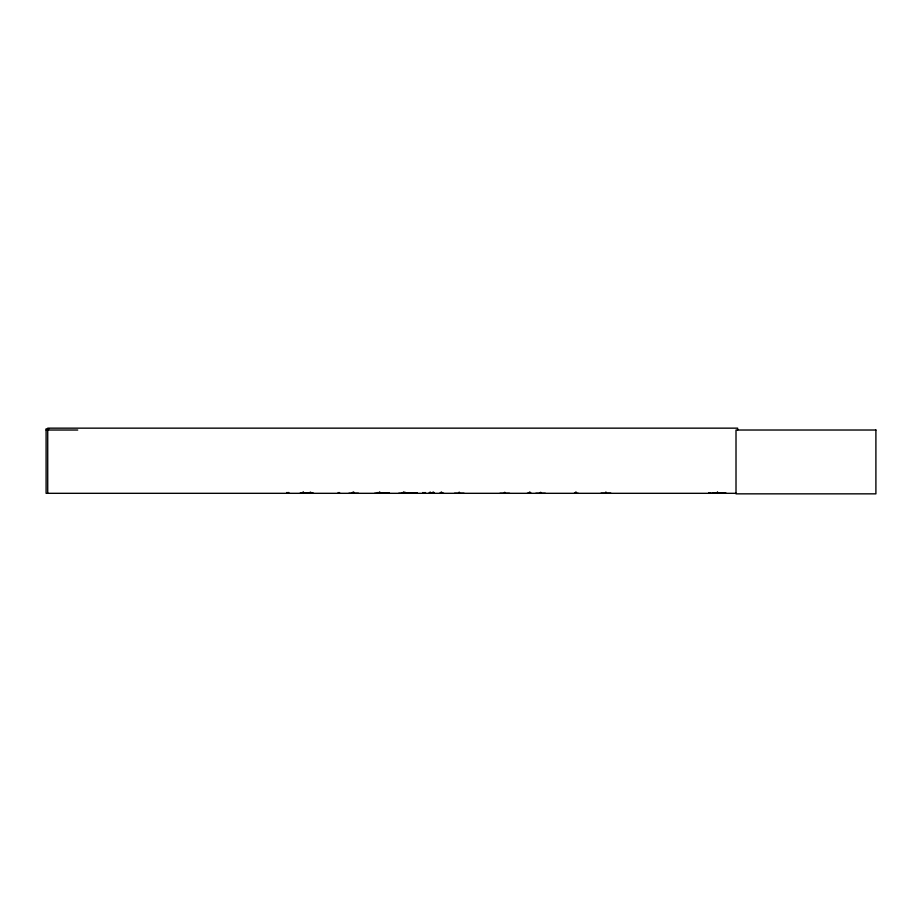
<?xml version="1.0" encoding="UTF-8"?>
<svg xmlns="http://www.w3.org/2000/svg" width="922" height="922" viewBox="0 0 922 922"><rect width="100%" height="100%" fill="white"/><g stroke="black" fill="none" stroke-linecap="round" stroke-linejoin="round"><path stroke-width="1.38" d="M348.908 493.293L358.485 493.293M374.666 493.293L389.222 492.901M454.477 493.293L464.066 493.293M601.04 493.178L610.825 493.178M712.637 493.178L723.067 493.028M300.134 493.247L312.258 493.063M527.326 493.224L531.21 493.247M430.62 493.293L430.401 492.383M431.047 492.832L434.631 493.316M379.092 493.178L379.011 492.521M352.573 493.247L352.746 492.383M48.981 428.822L46.1 428.822L46.1 493.316L736.194 493.316M46.1 430.021L77.725 430.021M417.251 492.901L398.696 493.316M440.071 492.832L443.655 493.247M708.718 492.809L710.47 492.809M377.282 493.051L389.245 493.063M402.004 493.051L417.274 493.051M404.493 493.258L404.631 492.383L404.677 493.316M574.371 493.178L578.232 493.316M313.48 493.178L300.249 493.316M737.635 430.021L737.635 428.154L47.725 428.154L47.725 493.316M726.006 493.305L708.695 493.305M725.994 493.305L724.243 493.028M717.8 492.383L717.777 493.316M717.696 492.383L717.616 493.316M717.443 492.383L717.443 493.316M717.258 492.383L717.281 493.316M717.166 492.383L717.166 493.316M606.238 492.383L606.18 493.316M605.996 492.383L606.019 493.316M605.766 492.383L605.846 493.316M605.685 492.383L605.685 493.316M576.342 492.383L576.25 493.316M576.181 492.383L576.112 493.316M575.985 492.383L575.985 493.316M575.455 492.383L575.57 493.316M575.397 492.383L575.236 493.316M545.375 493.316L535.797 493.316M540.361 492.383L540.419 493.316M530.404 493.316L530.311 492.383L530.265 493.316M530.069 492.383L530.046 493.316M529.643 492.383L529.528 493.316M529.435 492.383L529.458 493.316M529.297 492.383L529.297 493.316M509.532 493.316L499.955 493.316M459.433 492.383L459.433 493.316M459.052 492.383L459.098 493.316M459.006 492.383L459.006 493.316M441.834 492.383L441.742 493.316L441.673 492.383M441.488 492.383L441.511 493.316M441.073 492.383L441.05 493.316M440.877 492.383L440.843 493.316M440.728 492.648L440.728 493.316M433.916 492.648L433.916 493.316M433.824 492.383L433.801 493.316M433.582 492.383L433.594 493.316M433.156 492.383L433.133 493.316M432.96 492.383L432.902 493.316M432.81 492.383L432.81 493.316M430.297 492.383L430.367 493.316M430.194 492.383L430.194 493.316M429.537 492.383L429.537 493.316M429.329 492.648L429.329 493.316M425.468 492.521L425.468 493.316M424.143 492.521L424.143 493.316M422.829 492.521L422.829 493.316M405.115 492.383L405.058 493.316M405.012 492.383L405.012 493.316M404.009 492.383L403.928 493.316M403.801 492.383L403.824 493.316M403.652 492.383L403.675 493.316M403.398 492.383L403.502 493.316M403.283 493.316L403.145 492.383L402.937 493.316M380.325 492.521L380.325 493.316M380.198 493.316L380.095 492.383L380.002 493.316M379.726 492.383L379.726 493.316M379.622 492.383L379.622 493.316M379.299 492.383L379.334 493.316M379.196 492.383L379.103 493.316M377.697 492.521L377.697 493.316M353.967 492.383L353.967 493.316M353.864 492.383L353.806 493.316M353.61 492.383L353.61 493.316M353.541 492.383L353.541 493.316M352.942 492.383L352.838 493.316M352.365 492.521L352.365 493.316M339.527 492.521L339.527 493.316M338.213 492.521L338.213 493.316M311.002 493.316L310.91 492.383L310.737 493.316M310.599 492.383L310.633 493.316M310.172 492.383L310.288 493.316M310.034 492.383L310.092 493.316M309.919 492.648L309.919 493.316M303.672 492.383L303.753 493.316M303.499 492.383L303.58 493.316M303.361 492.383L303.384 493.316M303.073 492.383L303.05 493.316M302.935 492.383L302.854 493.316L302.762 492.383M288.655 492.521L288.655 493.316M288.528 492.521L288.528 493.316M287.341 492.521L287.341 493.316M286.673 492.521L286.673 493.316M875.9 430.021L736.01 430.021L736.01 493.846L875.9 493.846L875.9 430.021M540.845 493.316L540.845 492.383L540.753 493.316M504.956 493.316L505.002 492.383L504.91 493.316M504.576 493.316L504.576 492.383L504.472 493.316"/></g></svg>
